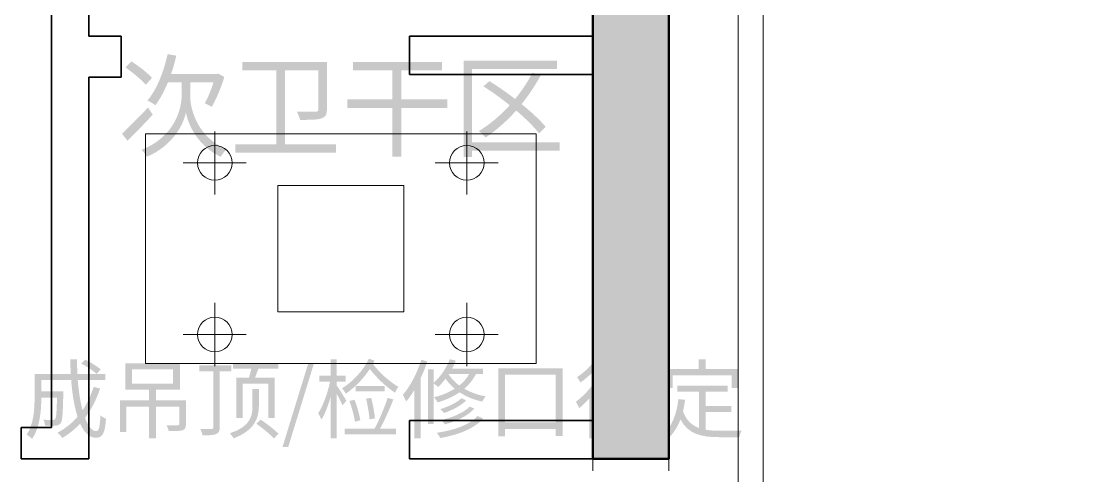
# Model space of a CAD drawing. Header units: millimetres. Extents: x -4600 to 229000, y -4300 to 19460.
# Drawn here: x 167118 to 170486, y 7776 to 9219 of the extents above; entities that cross this region are included whole.
import ezdxf

# ---------------------------------------------------------------- set-up
doc = ezdxf.new("R2010")
doc.units = ezdxf.units.MM
doc.header["$LTSCALE"] = 100
for name, color, linetype, lineweight in [('A-EX-BEAM', 8, 'Continuous', 13), ('A-EX-SERVICE', 6, 'Continuous', 13), ('A-EX-STRUCT', 7, 'Continuous', 50), ('A-EX-WALL', 7, 'Continuous', 35), ('A-TEXT', 7, 'Continuous', 18), ('R2-CEILING', 4, 'Continuous', 18), ('R2-LIGHT', 2, 'Continuous', 18)]:
    doc.layers.add(name, color=color, linetype=linetype, lineweight=lineweight)

# ---------------------------------------------------------------- blocks, each defined once
blk = doc.blocks.new('SOURCE_PROPOSED')
at = {"layer": 'A-EX-STRUCT'}
blk.add_hatch(color=256, dxfattribs=at).paths.add_polyline_path([(8931.4, 9870), (10418.5, 9870), (10418.5, 9630), (9172.2, 9630), (9172.2, 6030), (8931.4, 6030)])
at = {"layer": 'A-EX-BEAM'}
for p, q in [((8931.4, 6030), (8931.4, 5991.7)), ((9172.2, 6030), (9172.2, 5991.7))]:
    blk.add_line(p, q, dxfattribs=at)
at = {"layer": 'A-EX-SERVICE'}
for p, q in [((8931.4, 6030), (8931.4, 5991.7)), ((9172.2, 6030), (9172.2, 5991.7))]:
    blk.add_line(p, q, dxfattribs=at)
at = {"layer": 'A-EX-STRUCT'}
blk.add_lwpolyline([(8931.4, 9870), (10418.5, 9870), (10418.5, 9630), (9172.2, 9630), (9172.2, 6030), (8931.4, 6030)], close=True, dxfattribs=at)
at = {"layer": 'A-EX-WALL'}
for p, q in [((7214, 9630), (7214, 6129.4)), ((7332.2, 9630), (7332.2, 7371.4)), ((8931.4, 9630), (8931.4, 7371.4)), ((9172.2, 9630), (9172.2, 6030)), ((7435.1, 7371.4), (7332.2, 7371.4)), ((7435.1, 7241.5), (7435.1, 7371.4)), ((8350.3, 7249.1), (8350.3, 7371.4)), ((8350.3, 7371.4), (8931.4, 7371.4)), ((8931.4, 7371.4), (8931.4, 7130.6)), ((7332.2, 7241.5), (7332.2, 6030)), ((7332.2, 7241.5), (7435.1, 7241.5)), ((8350.3, 7249.1), (8931.4, 7249.1)), ((8931.4, 7130.6), (8931.4, 6152.3)), ((7118, 6030), (7118, 6129.4)), ((7118, 6129.4), (7214, 6129.4)), ((8350.3, 6030), (8350.3, 6152.3)), ((8350.3, 6152.3), (8931.4, 6152.3)), ((8931.4, 6152.3), (8931.4, 6030)), ((7332.2, 6030), (7118, 6030)), ((9172.2, 6030), (8350.3, 6030))]:
    blk.add_line(p, q, dxfattribs=at)
blk = doc.blocks.new('R2_CEILING')
at = {"layer": 'A-TEXT'}
h = blk.add_hatch(color=256, dxfattribs=at)
edge = h.paths.add_edge_path()
edge.add_spline(control_points=[(7582.3, 7314.1), (7569.9, 7257.4), (7548.3, 7201.7), (7518.1, 7166.9)], knot_values=[0, 0, 0, 0, 1, 1, 1, 1], degree=3, periodic=0)
edge.add_spline(control_points=[(7518.1, 7166.9), (7525.2, 7163.7), (7538, 7156.3), (7543.7, 7152)], knot_values=[0, 0, 0, 0, 1, 1, 1, 1], degree=3, periodic=0)
edge.add_spline(control_points=[(7543.7, 7152), (7558.6, 7171.9), (7571.7, 7196.7), (7583.4, 7224.7)], knot_values=[0, 0, 0, 0, 1, 1, 1, 1], degree=3, periodic=0)
edge.add_line((7583.4, 7224.7), (7626.7, 7224.7))
edge.add_line((7626.7, 7224.7), (7626.7, 7179.3))
edge.add_spline(control_points=[(7626.7, 7179.3), (7626.7, 7146), (7608.2, 7053.1), (7500, 7010.5)], knot_values=[0, 0, 0, 0, 1, 1, 1, 1], degree=3, periodic=0)
edge.add_spline(control_points=[(7500, 7010.5), (7505, 7005.2), (7513.2, 6994.5), (7516.4, 6988.5)], knot_values=[0, 0, 0, 0, 1, 1, 1, 1], degree=3, periodic=0)
edge.add_spline(control_points=[(7516.4, 6988.5), (7601.8, 7024.7), (7634.5, 7096), (7640.5, 7129.3)], knot_values=[0, 0, 0, 0, 1, 1, 1, 1], degree=3, periodic=0)
edge.add_spline(control_points=[(7640.5, 7129.3), (7645.8, 7096.3), (7676, 7022.6), (7750.8, 6988.5)], knot_values=[0, 0, 0, 0, 1, 1, 1, 1], degree=3, periodic=0)
edge.add_spline(control_points=[(7750.8, 6988.5), (7754.7, 6994.9), (7762.9, 7005.9), (7768.2, 7012.3)], knot_values=[0, 0, 0, 0, 1, 1, 1, 1], degree=3, periodic=0)
edge.add_spline(control_points=[(7768.2, 7012.3), (7671.4, 7054.1), (7654, 7148.1), (7654.3, 7179.3)], knot_values=[0, 0, 0, 0, 1, 1, 1, 1], degree=3, periodic=0)
edge.add_line((7654.3, 7179.3), (7654.3, 7224.7))
edge.add_line((7654.3, 7224.7), (7728.1, 7224.7))
edge.add_spline(control_points=[(7728.1, 7224.7), (7720.7, 7201), (7709.7, 7174.7), (7700.5, 7158.1)], knot_values=[0, 0, 0, 0, 1, 1, 1, 1], degree=3, periodic=0)
edge.add_spline(control_points=[(7700.5, 7158.1), (7706.8, 7155.6), (7717.1, 7149.9), (7722.8, 7147.1)], knot_values=[0, 0, 0, 0, 1, 1, 1, 1], degree=3, periodic=0)
edge.add_spline(control_points=[(7722.8, 7147.1), (7735.9, 7170.8), (7752.6, 7207.7), (7762.2, 7241.8)], knot_values=[0, 0, 0, 0, 1, 1, 1, 1], degree=3, periodic=0)
edge.add_line((7762.2, 7241.8), (7742.7, 7252.4))
edge.add_line((7742.7, 7252.4), (7737.3, 7251))
edge.add_line((7737.3, 7251), (7593.3, 7251))
edge.add_spline(control_points=[(7593.3, 7251), (7599.7, 7269.4), (7605.4, 7289.3), (7610, 7309.2)], knot_values=[0, 0, 0, 0, 1, 1, 1, 1], degree=3, periodic=0)
edge.add_line((7610, 7309.2), (7582.3, 7314.1))
h = blk.add_hatch(color=256, dxfattribs=at)
edge = h.paths.add_edge_path()
edge.add_spline(control_points=[(7449, 7271.9), (7471.7, 7256), (7499.7, 7232.5), (7513.2, 7216.9)], knot_values=[0, 0, 0, 0, 1, 1, 1, 1], degree=3, periodic=0)
edge.add_line((7513.2, 7216.9), (7533, 7238.9))
edge.add_spline(control_points=[(7533, 7238.9), (7519.2, 7254.2), (7490.5, 7276.5), (7467.8, 7291.1)], knot_values=[0, 0, 0, 0, 1, 1, 1, 1], degree=3, periodic=0)
edge.add_line((7467.8, 7291.1), (7449, 7271.9))
h = blk.add_hatch(color=256, dxfattribs=at)
edge = h.paths.add_edge_path()
edge.add_line((7819.6, 7289.3), (7819.6, 7262.3))
edge.add_line((7819.6, 7262.3), (7926.8, 7262.3))
edge.add_line((7926.8, 7262.3), (7926.8, 7028.2))
edge.add_line((7926.8, 7028.2), (7797.3, 7028.2))
edge.add_line((7797.3, 7028.2), (7797.3, 7001.6))
edge.add_line((7797.3, 7001.6), (8116.2, 7001.6))
edge.add_line((8116.2, 7001.6), (8116.2, 7028.2))
edge.add_line((8116.2, 7028.2), (7955.1, 7028.2))
edge.add_line((7955.1, 7028.2), (7955.1, 7262.3))
edge.add_line((7955.1, 7262.3), (8060.5, 7262.3))
edge.add_line((8060.5, 7262.3), (8060.5, 7139.3))
edge.add_spline(control_points=[(8060.5, 7139.3), (8060.5, 7133.6), (8058.7, 7131.8), (8051.6, 7131.4), (8044.2, 7131.1), (8019.3, 7131.1), (7992, 7131.8)], knot_values=[0, 0, 0, 0, 1, 1, 1, 2, 2, 2, 2], degree=3, periodic=0)
edge.add_spline(control_points=[(7992, 7131.8), (7996.3, 7124.7), (8001.2, 7113), (8002.7, 7105.6)], knot_values=[0, 0, 0, 0, 1, 1, 1, 1], degree=3, periodic=0)
edge.add_spline(control_points=[(8002.7, 7105.6), (8035.3, 7105.6), (8057.6, 7105.9), (8070.8, 7110.2)], knot_values=[0, 0, 0, 0, 1, 1, 1, 1], degree=3, periodic=0)
edge.add_spline(control_points=[(8070.8, 7110.2), (8083.9, 7114.8), (8087.8, 7122.9), (8087.8, 7138.5)], knot_values=[0, 0, 0, 0, 1, 1, 1, 1], degree=3, periodic=0)
edge.add_line((8087.8, 7138.5), (8087.8, 7289.3))
edge.add_line((8087.8, 7289.3), (7819.6, 7289.3))
for points in [[(8152.7, 7170.8), (8152.7, 7143.2), (8294.9, 7143.2), (8294.9, 6988.9), (8324.4, 6988.9), (8324.4, 7143.2), (8469.5, 7143.2), (8469.5, 7170.8), (8324.4, 7170.8), (8324.4, 7262.3), (8453.1, 7262.3), (8453.1, 7289.6), (8170.8, 7289.6), (8170.8, 7262.3), (8294.9, 7262.3), (8294.9, 7170.8), (8152.7, 7170.8)], [(7946.9, 6068), (7965.2, 6068), (8046.8, 6333.5), (8028.8, 6333.5), (7946.9, 6068)], [(9164.7, 6314.7), (9164.7, 6255.2), (9184.9, 6255.2), (9184.9, 6295.3), (9371.8, 6295.3), (9371.8, 6255.2), (9392.8, 6255.2), (9392.8, 6314.7), (9289.1, 6314.7), (9289.1, 6346.1), (9267.5, 6346.1), (9267.5, 6314.7), (9164.7, 6314.7)]]:
    blk.add_hatch(color=256, dxfattribs=at).paths.add_polyline_path(points)
h = blk.add_hatch(color=256, dxfattribs=at)
h.paths.add_polyline_path([(8521.6, 7293.2), (8521.6, 6987.8), (8548.2, 6987.8), (8548.2, 7008.4), (8825.9, 7008.4), (8825.9, 7033.9), (8548.2, 7033.9), (8548.2, 7267.3), (8817.8, 7267.3), (8817.8, 7293.2), (8521.6, 7293.2)])
edge = h.paths.add_edge_path(flags=0)
edge.add_spline(control_points=[(8584.4, 7212), (8611.7, 7194.6), (8640.8, 7173.7), (8667.7, 7152)], knot_values=[0, 0, 0, 0, 1, 1, 1, 1], degree=3, periodic=0)
edge.add_spline(control_points=[(8667.7, 7152), (8638.3, 7119.4), (8605, 7091.4), (8569.8, 7070.1)], knot_values=[0, 0, 0, 0, 1, 1, 1, 1], degree=3, periodic=0)
edge.add_spline(control_points=[(8569.8, 7070.1), (8575.9, 7065.5), (8586.5, 7055.2), (8591.1, 7049.5)], knot_values=[0, 0, 0, 0, 1, 1, 1, 1], degree=3, periodic=0)
edge.add_spline(control_points=[(8591.1, 7049.5), (8625.2, 7072.6), (8658.5, 7101.7), (8688.3, 7135.4)], knot_values=[0, 0, 0, 0, 1, 1, 1, 1], degree=3, periodic=0)
edge.add_spline(control_points=[(8688.3, 7135.4), (8718.1, 7109.8), (8744, 7084.3), (8760.7, 7063)], knot_values=[0, 0, 0, 0, 1, 1, 1, 1], degree=3, periodic=0)
edge.add_line((8760.7, 7063), (8782, 7083.2))
edge.add_spline(control_points=[(8782, 7083.2), (8764.2, 7104.8), (8736.6, 7130.4), (8705.3, 7155.6)], knot_values=[0, 0, 0, 0, 1, 1, 1, 1], degree=3, periodic=0)
edge.add_spline(control_points=[(8705.3, 7155.6), (8728, 7183.6), (8748.6, 7214.1), (8765.6, 7246.4)], knot_values=[0, 0, 0, 0, 1, 1, 1, 1], degree=3, periodic=0)
edge.add_line((8765.6, 7246.4), (8739.7, 7255.2))
edge.add_spline(control_points=[(8739.7, 7255.2), (8724.9, 7225.8), (8706.1, 7197.8), (8684.8, 7171.9)], knot_values=[0, 0, 0, 0, 1, 1, 1, 1], degree=3, periodic=0)
edge.add_spline(control_points=[(8684.8, 7171.9), (8658.2, 7192.5), (8629.4, 7212.3), (8603.2, 7228.6)], knot_values=[0, 0, 0, 0, 1, 1, 1, 1], degree=3, periodic=0)
edge.add_line((8603.2, 7228.6), (8584.4, 7212))
h = blk.add_hatch(color=256, dxfattribs=at)
edge = h.paths.add_edge_path()
edge.add_line((7437.6, 7061.6), (7455, 7039.6))
edge.add_spline(control_points=[(7455, 7039.6), (7478.8, 7062.6), (7508.9, 7093.5), (7535.2, 7122.2)], knot_values=[0, 0, 0, 0, 1, 1, 1, 1], degree=3, periodic=0)
edge.add_line((7535.2, 7122.2), (7520.3, 7144.9))
edge.add_spline(control_points=[(7520.3, 7144.9), (7490.5, 7113.4), (7458.2, 7081.1), (7437.6, 7061.6)], knot_values=[0, 0, 0, 0, 1, 1, 1, 1], degree=3, periodic=0)
h = blk.add_hatch(color=256, dxfattribs=at)
edge = h.paths.add_edge_path()
edge.add_spline(control_points=[(7273.8, 6345.8), (7273.8, 6330.2), (7274.3, 6314.7), (7275.2, 6299.7)], knot_values=[0, 0, 0, 0, 1, 1, 1, 1], degree=3, periodic=0)
edge.add_line((7275.2, 6299.7), (7160.3, 6299.7))
edge.add_line((7160.3, 6299.7), (7160.3, 6223))
edge.add_spline(control_points=[(7160.3, 6223), (7160.3, 6187.5), (7157.8, 6140.3), (7135.2, 6106.8)], knot_values=[0, 0, 0, 0, 1, 1, 1, 1], degree=3, periodic=0)
edge.add_spline(control_points=[(7135.2, 6106.8), (7140.1, 6104.3), (7148.8, 6097.2), (7152.4, 6093.1)], knot_values=[0, 0, 0, 0, 1, 1, 1, 1], degree=3, periodic=0)
edge.add_spline(control_points=[(7152.4, 6093.1), (7177.5, 6129.2), (7181.6, 6184.3), (7181.6, 6222.7)], knot_values=[0, 0, 0, 0, 1, 1, 1, 1], degree=3, periodic=0)
edge.add_line((7181.6, 6222.7), (7181.6, 6224.7))
edge.add_line((7181.6, 6224.7), (7231.5, 6224.7))
edge.add_spline(control_points=[(7231.5, 6224.7), (7230.4, 6177.7), (7229.1, 6160.3), (7225.5, 6156.2), (7223.3, 6153.7), (7220.9, 6153.2), (7216.8, 6153.2), (7212.1, 6153.2), (7200.4, 6153.2), (7187.9, 6154.5)], knot_values=[0, 0, 0, 0, 1, 1, 1, 2, 2, 2, 3, 3, 3, 3], degree=3, periodic=0)
edge.add_spline(control_points=[(7187.9, 6154.5), (7191.1, 6149.3), (7193.3, 6141.2), (7193.6, 6135.4)], knot_values=[0, 0, 0, 0, 1, 1, 1, 1], degree=3, periodic=0)
edge.add_spline(control_points=[(7193.6, 6135.4), (7207, 6134.6), (7219.5, 6134.6), (7226.6, 6135.2)], knot_values=[0, 0, 0, 0, 1, 1, 1, 1], degree=3, periodic=0)
edge.add_spline(control_points=[(7226.6, 6135.2), (7234, 6136), (7238.6, 6137.9), (7243, 6143.1)], knot_values=[0, 0, 0, 0, 1, 1, 1, 1], degree=3, periodic=0)
edge.add_spline(control_points=[(7243, 6143.1), (7248.7, 6150.4), (7250.1, 6173.6), (7251.4, 6235)], knot_values=[0, 0, 0, 0, 1, 1, 1, 1], degree=3, periodic=0)
edge.add_spline(control_points=[(7251.4, 6235), (7251.4, 6237.8), (7251.7, 6243.8), (7251.7, 6243.8)], knot_values=[0, 0, 0, 0, 1, 1, 1, 1], degree=3, periodic=0)
edge.add_line((7251.7, 6243.8), (7181.6, 6243.8))
edge.add_line((7181.6, 6243.8), (7181.6, 6279.8))
edge.add_line((7181.6, 6279.8), (7276.5, 6279.8))
edge.add_spline(control_points=[(7276.5, 6279.8), (7279.8, 6235.6), (7286.4, 6195.2), (7296.7, 6163.8)], knot_values=[0, 0, 0, 0, 1, 1, 1, 1], degree=3, periodic=0)
edge.add_spline(control_points=[(7296.7, 6163.8), (7278.7, 6143.1), (7257.7, 6126.2), (7233.4, 6113.3)], knot_values=[0, 0, 0, 0, 1, 1, 1, 1], degree=3, periodic=0)
edge.add_spline(control_points=[(7233.4, 6113.3), (7237.8, 6109.2), (7245.2, 6100.8), (7248.4, 6096.4)], knot_values=[0, 0, 0, 0, 1, 1, 1, 1], degree=3, periodic=0)
edge.add_spline(control_points=[(7248.4, 6096.4), (7269.4, 6109), (7288.3, 6124), (7304.9, 6142)], knot_values=[0, 0, 0, 0, 1, 1, 1, 1], degree=3, periodic=0)
edge.add_spline(control_points=[(7304.9, 6142), (7317.5, 6113.9), (7333.8, 6097), (7354.8, 6097), (7375.8, 6097), (7383.5, 6110.6), (7387, 6157.3)], knot_values=[0, 0, 0, 0, 1, 1, 1, 2, 2, 2, 2], degree=3, periodic=0)
edge.add_spline(control_points=[(7387, 6157.3), (7381.6, 6159.2), (7373.9, 6163.8), (7369.3, 6168.4)], knot_values=[0, 0, 0, 0, 1, 1, 1, 1], degree=3, periodic=0)
edge.add_spline(control_points=[(7369.3, 6168.4), (7367.7, 6132.2), (7364.4, 6118), (7356.5, 6118), (7342.6, 6118), (7330.3, 6133.5), (7320.2, 6160.3)], knot_values=[0, 0, 0, 0, 1, 1, 1, 2, 2, 2, 2], degree=3, periodic=0)
edge.add_spline(control_points=[(7320.2, 6160.3), (7340.4, 6186.5), (7356.5, 6217.6), (7368.2, 6253.3)], knot_values=[0, 0, 0, 0, 1, 1, 1, 1], degree=3, periodic=0)
edge.add_line((7368.2, 6253.3), (7347.7, 6258.5))
edge.add_spline(control_points=[(7347.7, 6258.5), (7339, 6230.9), (7327.3, 6206.1), (7312.5, 6184.3)], knot_values=[0, 0, 0, 0, 1, 1, 1, 1], degree=3, periodic=0)
edge.add_spline(control_points=[(7312.5, 6184.3), (7305.5, 6210.7), (7300.3, 6243.2), (7297.3, 6279.8)], knot_values=[0, 0, 0, 0, 1, 1, 1, 1], degree=3, periodic=0)
edge.add_line((7297.3, 6279.8), (7384.9, 6279.8))
edge.add_line((7384.9, 6279.8), (7384.9, 6299.7))
edge.add_line((7384.9, 6299.7), (7296.2, 6299.7))
edge.add_spline(control_points=[(7296.2, 6299.7), (7295.4, 6314.7), (7295.1, 6330), (7295.1, 6345.8)], knot_values=[0, 0, 0, 0, 1, 1, 1, 1], degree=3, periodic=0)
edge.add_line((7295.1, 6345.8), (7273.8, 6345.8))
edge = h.paths.add_edge_path(flags=0)
edge.add_spline(control_points=[(7308.5, 6332.4), (7325.9, 6323.4), (7346.9, 6309.5), (7357.3, 6299.7)], knot_values=[0, 0, 0, 0, 1, 1, 1, 1], degree=3, periodic=0)
edge.add_line((7357.3, 6299.7), (7370.1, 6313.9))
edge.add_spline(control_points=[(7370.1, 6313.9), (7359.5, 6323.2), (7337.9, 6336.5), (7320.7, 6345)], knot_values=[0, 0, 0, 0, 1, 1, 1, 1], degree=3, periodic=0)
edge.add_line((7320.7, 6345), (7308.5, 6332.4))
h = blk.add_hatch(color=256, dxfattribs=at)
edge = h.paths.add_edge_path()
edge.add_line((7431.2, 6215.4), (7431.2, 6115))
edge.add_line((7431.2, 6115), (7451.7, 6115))
edge.add_line((7451.7, 6115), (7451.7, 6196))
edge.add_line((7451.7, 6196), (7523.7, 6196))
edge.add_line((7523.7, 6196), (7523.7, 6095.1))
edge.add_line((7523.7, 6095.1), (7545.3, 6095.1))
edge.add_line((7545.3, 6095.1), (7545.3, 6196))
edge.add_line((7545.3, 6196), (7620, 6196))
edge.add_line((7620, 6196), (7620, 6140.9))
edge.add_spline(control_points=[(7620, 6140.9), (7620, 6137.6), (7618.7, 6136.5), (7614.3, 6136.5)], knot_values=[0, 0, 0, 0, 1, 1, 1, 1], degree=3, periodic=0)
edge.add_spline(control_points=[(7614.3, 6136.5), (7610.2, 6136.3), (7595.2, 6136), (7579.1, 6136.5)], knot_values=[0, 0, 0, 0, 1, 1, 1, 1], degree=3, periodic=0)
edge.add_spline(control_points=[(7579.1, 6136.5), (7581.8, 6131.1), (7584.9, 6123.7), (7585.9, 6118)], knot_values=[0, 0, 0, 0, 1, 1, 1, 1], degree=3, periodic=0)
edge.add_spline(control_points=[(7585.9, 6118), (7607.5, 6118), (7621.1, 6118), (7629.9, 6121)], knot_values=[0, 0, 0, 0, 1, 1, 1, 1], degree=3, periodic=0)
edge.add_spline(control_points=[(7629.9, 6121), (7638.3, 6124.2), (7640.5, 6130), (7640.5, 6140.6)], knot_values=[0, 0, 0, 0, 1, 1, 1, 1], degree=3, periodic=0)
edge.add_line((7640.5, 6140.6), (7640.5, 6215.4))
edge.add_line((7640.5, 6215.4), (7545.3, 6215.4))
edge.add_line((7545.3, 6215.4), (7545.3, 6249.8))
edge.add_line((7545.3, 6249.8), (7622, 6249.8))
edge.add_line((7622, 6249.8), (7622, 6333))
edge.add_line((7622, 6333), (7448.2, 6333))
edge.add_line((7448.2, 6333), (7448.2, 6249.8))
edge.add_line((7448.2, 6249.8), (7523.7, 6249.8))
edge.add_line((7523.7, 6249.8), (7523.7, 6215.4))
edge.add_line((7523.7, 6215.4), (7431.2, 6215.4))
h.paths.add_polyline_path([(7469.4, 6313.9), (7599.6, 6313.9), (7599.6, 6268.9), (7469.4, 6268.9), (7469.4, 6313.9)], flags=0)
h = blk.add_hatch(color=256, dxfattribs=at)
edge = h.paths.add_edge_path()
edge.add_line((7800.9, 6288.2), (7800.9, 6159.2))
edge.add_line((7800.9, 6159.2), (7820.3, 6159.2))
edge.add_line((7820.3, 6159.2), (7820.3, 6268.9))
edge.add_line((7820.3, 6268.9), (7902.4, 6268.9))
edge.add_line((7902.4, 6268.9), (7902.4, 6159.7))
edge.add_line((7902.4, 6159.7), (7922.4, 6159.7))
edge.add_line((7922.4, 6159.7), (7922.4, 6288.2))
edge.add_line((7922.4, 6288.2), (7859.9, 6288.2))
edge.add_line((7859.9, 6288.2), (7870.3, 6315.8))
edge.add_line((7870.3, 6315.8), (7933.3, 6315.8))
edge.add_line((7933.3, 6315.8), (7933.3, 6334.1))
edge.add_line((7933.3, 6334.1), (7789.8, 6334.1))
edge.add_line((7789.8, 6334.1), (7789.8, 6315.8))
edge.add_line((7789.8, 6315.8), (7847.9, 6315.8))
edge.add_spline(control_points=[(7847.9, 6315.8), (7846, 6306.8), (7843.2, 6296.7), (7840.5, 6288.2)], knot_values=[0, 0, 0, 0, 1, 1, 1, 1], degree=3, periodic=0)
edge.add_line((7840.5, 6288.2), (7800.9, 6288.2))
edge = h.paths.add_edge_path(flags=0)
edge.add_line((7851.7, 6252.2), (7851.7, 6197.4))
edge.add_spline(control_points=[(7851.7, 6197.4), (7851.7, 6169), (7847.1, 6132.7), (7779.7, 6111.1)], knot_values=[0, 0, 0, 0, 1, 1, 1, 1], degree=3, periodic=0)
edge.add_spline(control_points=[(7779.7, 6111.1), (7783.8, 6106.8), (7789.8, 6099.7), (7792.2, 6095.1)], knot_values=[0, 0, 0, 0, 1, 1, 1, 1], degree=3, periodic=0)
edge.add_spline(control_points=[(7792.2, 6095.1), (7860.7, 6121), (7871.9, 6162.7), (7871.9, 6197.1)], knot_values=[0, 0, 0, 0, 1, 1, 1, 1], degree=3, periodic=0)
edge.add_line((7871.9, 6197.1), (7871.9, 6252.2))
edge.add_line((7871.9, 6252.2), (7851.7, 6252.2))
h = blk.add_hatch(color=256, dxfattribs=at)
edge = h.paths.add_edge_path()
edge.add_line((8099.7, 6346.1), (8099.7, 6294.2))
edge.add_line((8099.7, 6294.2), (8064.2, 6294.2))
edge.add_line((8064.2, 6294.2), (8064.2, 6275.1))
edge.add_line((8064.2, 6275.1), (8097.8, 6275.1))
edge.add_spline(control_points=[(8097.8, 6275.1), (8090.4, 6239.1), (8075.2, 6196.8), (8059.9, 6174.5)], knot_values=[0, 0, 0, 0, 1, 1, 1, 1], degree=3, periodic=0)
edge.add_spline(control_points=[(8059.9, 6174.5), (8063.2, 6169.5), (8068.1, 6160.5), (8070.3, 6154.5)], knot_values=[0, 0, 0, 0, 1, 1, 1, 1], degree=3, periodic=0)
edge.add_spline(control_points=[(8070.3, 6154.5), (8081.2, 6171.4), (8091.5, 6198.7), (8099.7, 6227.1)], knot_values=[0, 0, 0, 0, 1, 1, 1, 1], degree=3, periodic=0)
edge.add_line((8099.7, 6227.1), (8099.7, 6095.3))
edge.add_line((8099.7, 6095.3), (8118.5, 6095.3))
edge.add_line((8118.5, 6095.3), (8118.5, 6237.5))
edge.add_spline(control_points=[(8118.5, 6237.5), (8125.6, 6224.1), (8133.6, 6208.3), (8137.1, 6199.8)], knot_values=[0, 0, 0, 0, 1, 1, 1, 1], degree=3, periodic=0)
edge.add_line((8137.1, 6199.8), (8149.4, 6214.3))
edge.add_spline(control_points=[(8149.4, 6214.3), (8145.3, 6222.5), (8124.8, 6254.7), (8118.5, 6263.9)], knot_values=[0, 0, 0, 0, 1, 1, 1, 1], degree=3, periodic=0)
edge.add_line((8118.5, 6263.9), (8118.5, 6275.1))
edge.add_line((8118.5, 6275.1), (8146.9, 6275.1))
edge.add_line((8146.9, 6275.1), (8146.9, 6294.2))
edge.add_line((8146.9, 6294.2), (8118.5, 6294.2))
edge.add_line((8118.5, 6294.2), (8118.5, 6346.1))
edge.add_line((8118.5, 6346.1), (8099.7, 6346.1))
h = blk.add_hatch(color=256, dxfattribs=at)
edge = h.paths.add_edge_path()
edge.add_spline(control_points=[(8221.1, 6348), (8202.6, 6309.5), (8170.1, 6274.9), (8135.7, 6253.9)], knot_values=[0, 0, 0, 0, 1, 1, 1, 1], degree=3, periodic=0)
edge.add_spline(control_points=[(8135.7, 6253.9), (8139.6, 6249.8), (8145.6, 6241), (8148, 6236.9)], knot_values=[0, 0, 0, 0, 1, 1, 1, 1], degree=3, periodic=0)
edge.add_spline(control_points=[(8148, 6236.9), (8175.8, 6256.3), (8203.1, 6283.6), (8223.9, 6315)], knot_values=[0, 0, 0, 0, 1, 1, 1, 1], degree=3, periodic=0)
edge.add_spline(control_points=[(8223.9, 6315), (8244.9, 6287.7), (8276.3, 6258.2), (8303.8, 6239.9)], knot_values=[0, 0, 0, 0, 1, 1, 1, 1], degree=3, periodic=0)
edge.add_spline(control_points=[(8303.8, 6239.9), (8306, 6245.4), (8310.6, 6253.6), (8314.5, 6258.5)], knot_values=[0, 0, 0, 0, 1, 1, 1, 1], degree=3, periodic=0)
edge.add_spline(control_points=[(8314.5, 6258.5), (8286.6, 6274.9), (8252.5, 6304.9), (8233.7, 6331.3)], knot_values=[0, 0, 0, 0, 1, 1, 1, 1], degree=3, periodic=0)
edge.add_line((8233.7, 6331.3), (8239.1, 6341.4))
edge.add_line((8239.1, 6341.4), (8221.1, 6348))
h.paths.add_polyline_path([(8178.6, 6261.5), (8178.6, 6243.8), (8271.1, 6243.8), (8271.1, 6261.5), (8178.6, 6261.5)], flags=0)
h = blk.add_hatch(color=256, dxfattribs=at)
edge = h.paths.add_edge_path()
edge.add_spline(control_points=[(8387.3, 6344.4), (8373.9, 6302.1), (8352.4, 6260.4), (8328.6, 6233.1)], knot_values=[0, 0, 0, 0, 1, 1, 1, 1], degree=3, periodic=0)
edge.add_spline(control_points=[(8328.6, 6233.1), (8331.9, 6227.9), (8337.4, 6217), (8339.3, 6212.1)], knot_values=[0, 0, 0, 0, 1, 1, 1, 1], degree=3, periodic=0)
edge.add_spline(control_points=[(8339.3, 6212.1), (8348.3, 6222.7), (8357.3, 6235.3), (8365.5, 6249.2)], knot_values=[0, 0, 0, 0, 1, 1, 1, 1], degree=3, periodic=0)
edge.add_line((8365.5, 6249.2), (8365.5, 6095.1))
edge.add_line((8365.5, 6095.1), (8384.9, 6095.1))
edge.add_line((8384.9, 6095.1), (8384.9, 6285.5))
edge.add_spline(control_points=[(8384.9, 6285.5), (8393, 6302.7), (8400.4, 6321), (8406.1, 6339.3)], knot_values=[0, 0, 0, 0, 1, 1, 1, 1], degree=3, periodic=0)
edge.add_line((8406.1, 6339.3), (8387.3, 6344.4))
h = blk.add_hatch(color=256, dxfattribs=at)
edge = h.paths.add_edge_path()
edge.add_line((8408.3, 6313.6), (8408.3, 6140.3))
edge.add_line((8408.3, 6140.3), (8426.6, 6140.3))
edge.add_line((8426.6, 6140.3), (8426.6, 6268.9))
edge.add_spline(control_points=[(8426.6, 6268.9), (8431.2, 6266.1), (8437.5, 6261.2), (8440.5, 6258.2)], knot_values=[0, 0, 0, 0, 1, 1, 1, 1], degree=3, periodic=0)
edge.add_spline(control_points=[(8440.5, 6258.2), (8448.7, 6265.6), (8456.6, 6274.3), (8464, 6284.4)], knot_values=[0, 0, 0, 0, 1, 1, 1, 1], degree=3, periodic=0)
edge.add_spline(control_points=[(8464, 6284.4), (8471.6, 6273.5), (8481.4, 6262.6), (8493.4, 6252.8)], knot_values=[0, 0, 0, 0, 1, 1, 1, 1], degree=3, periodic=0)
edge.add_spline(control_points=[(8493.4, 6252.8), (8474.3, 6240.5), (8452, 6231.7), (8427.1, 6225.5)], knot_values=[0, 0, 0, 0, 1, 1, 1, 1], degree=3, periodic=0)
edge.add_spline(control_points=[(8427.1, 6225.5), (8430.7, 6221.7), (8437, 6213.5), (8439.1, 6209.1)], knot_values=[0, 0, 0, 0, 1, 1, 1, 1], degree=3, periodic=0)
edge.add_spline(control_points=[(8439.1, 6209.1), (8464.8, 6217), (8488.5, 6227.4), (8508.7, 6241.3)], knot_values=[0, 0, 0, 0, 1, 1, 1, 1], degree=3, periodic=0)
edge.add_spline(control_points=[(8508.7, 6241.3), (8528.1, 6228.5), (8551.8, 6218.1), (8580.2, 6211.6)], knot_values=[0, 0, 0, 0, 1, 1, 1, 1], degree=3, periodic=0)
edge.add_spline(control_points=[(8580.2, 6211.6), (8582.7, 6216.7), (8587.9, 6224.1), (8591.7, 6228.2)], knot_values=[0, 0, 0, 0, 1, 1, 1, 1], degree=3, periodic=0)
edge.add_spline(control_points=[(8591.7, 6228.2), (8564.9, 6233.1), (8542, 6241.8), (8523.5, 6252.5)], knot_values=[0, 0, 0, 0, 1, 1, 1, 1], degree=3, periodic=0)
edge.add_spline(control_points=[(8523.5, 6252.5), (8538.7, 6265.6), (8551.3, 6280.9), (8560.6, 6299.1)], knot_values=[0, 0, 0, 0, 1, 1, 1, 1], degree=3, periodic=0)
edge.add_line((8560.6, 6299.1), (8582.9, 6299.1))
edge.add_line((8582.9, 6299.1), (8582.9, 6316.3))
edge.add_line((8582.9, 6316.3), (8484.7, 6316.3))
edge.add_spline(control_points=[(8484.7, 6316.3), (8489.4, 6324.5), (8493.2, 6333), (8496.7, 6341.4)], knot_values=[0, 0, 0, 0, 1, 1, 1, 1], degree=3, periodic=0)
edge.add_line((8496.7, 6341.4), (8477.9, 6346.3))
edge.add_spline(control_points=[(8477.9, 6346.3), (8466.7, 6317.7), (8447.9, 6290.1), (8426.6, 6271.9)], knot_values=[0, 0, 0, 0, 1, 1, 1, 1], degree=3, periodic=0)
edge.add_line((8426.6, 6271.9), (8426.6, 6313.6))
edge.add_line((8426.6, 6313.6), (8408.3, 6313.6))
edge = h.paths.add_edge_path(flags=0)
edge.add_spline(control_points=[(8540.4, 6195.7), (8521.8, 6176.4), (8485.8, 6161.1), (8451.2, 6153.2)], knot_values=[0, 0, 0, 0, 1, 1, 1, 1], degree=3, periodic=0)
edge.add_spline(control_points=[(8451.2, 6153.2), (8455.2, 6149.3), (8459.3, 6143.6), (8461.8, 6139.5)], knot_values=[0, 0, 0, 0, 1, 1, 1, 1], degree=3, periodic=0)
edge.add_spline(control_points=[(8461.8, 6139.5), (8498.6, 6149.3), (8534.9, 6166.5), (8555.7, 6189.5)], knot_values=[0, 0, 0, 0, 1, 1, 1, 1], degree=3, periodic=0)
edge.add_line((8555.7, 6189.5), (8540.4, 6195.7))
edge = h.paths.add_edge_path(flags=0)
edge.add_spline(control_points=[(8514.2, 6222.2), (8499.4, 6208), (8471.9, 6195.2), (8447.6, 6187.8)], knot_values=[0, 0, 0, 0, 1, 1, 1, 1], degree=3, periodic=0)
edge.add_spline(control_points=[(8447.6, 6187.8), (8451.4, 6184.5), (8456.3, 6179.6), (8459.1, 6175.5)], knot_values=[0, 0, 0, 0, 1, 1, 1, 1], degree=3, periodic=0)
edge.add_spline(control_points=[(8459.1, 6175.5), (8485, 6184.3), (8513.1, 6198.5), (8529.7, 6215.7)], knot_values=[0, 0, 0, 0, 1, 1, 1, 1], degree=3, periodic=0)
edge.add_line((8529.7, 6215.7), (8514.2, 6222.2))
edge = h.paths.add_edge_path(flags=0)
edge.add_line((8474.6, 6299.1), (8539, 6299.1))
edge.add_spline(control_points=[(8539, 6299.1), (8531.1, 6285), (8520.5, 6272.9), (8507.6, 6262.9)], knot_values=[0, 0, 0, 0, 1, 1, 1, 1], degree=3, periodic=0)
edge.add_spline(control_points=[(8507.6, 6262.9), (8492.9, 6273.8), (8481.7, 6286), (8474.1, 6298.3)], knot_values=[0, 0, 0, 0, 1, 1, 1, 1], degree=3, periodic=0)
edge.add_line((8474.1, 6298.3), (8474.6, 6299.1))
h = blk.add_hatch(color=256, dxfattribs=at)
edge = h.paths.add_edge_path()
edge.add_spline(control_points=[(8939, 6345.5), (8927.3, 6326.2), (8902.7, 6303.2), (8881.4, 6289.3)], knot_values=[0, 0, 0, 0, 1, 1, 1, 1], degree=3, periodic=0)
edge.add_spline(control_points=[(8881.4, 6289.3), (8884.4, 6285.2), (8889.9, 6277), (8892.1, 6272.4)], knot_values=[0, 0, 0, 0, 1, 1, 1, 1], degree=3, periodic=0)
edge.add_spline(control_points=[(8892.1, 6272.4), (8916.1, 6288.8), (8942.3, 6314.2), (8958.1, 6337.9)], knot_values=[0, 0, 0, 0, 1, 1, 1, 1], degree=3, periodic=0)
edge.add_line((8958.1, 6337.9), (8939, 6345.5))
h = blk.add_hatch(color=256, dxfattribs=at)
edge = h.paths.add_edge_path()
edge.add_line((9034.8, 6344.7), (9034.8, 6310.6))
edge.add_line((9034.8, 6310.6), (8974.8, 6310.6))
edge.add_line((8974.8, 6310.6), (8974.8, 6292))
edge.add_line((8974.8, 6292), (9034.8, 6292))
edge.add_line((9034.8, 6292), (9034.8, 6257.4))
edge.add_line((9034.8, 6257.4), (8958.7, 6257.4))
edge.add_line((8958.7, 6257.4), (8958.7, 6238.6))
edge.add_line((8958.7, 6238.6), (9073.3, 6238.6))
edge.add_line((9073.3, 6238.6), (9073.3, 6208))
edge.add_line((9073.3, 6208), (8961.9, 6208))
edge.add_line((8961.9, 6208), (8961.9, 6189.2))
edge.add_line((8961.9, 6189.2), (9073.3, 6189.2))
edge.add_line((9073.3, 6189.2), (9073.3, 6119.9))
edge.add_spline(control_points=[(9073.3, 6119.9), (9073.3, 6116.3), (9071.9, 6115), (9067.5, 6115)], knot_values=[0, 0, 0, 0, 1, 1, 1, 1], degree=3, periodic=0)
edge.add_spline(control_points=[(9067.5, 6115), (9063.2, 6114.7), (9047.9, 6114.4), (9031.5, 6115.2)], knot_values=[0, 0, 0, 0, 1, 1, 1, 1], degree=3, periodic=0)
edge.add_spline(control_points=[(9031.5, 6115.2), (9034.2, 6109.5), (9037.5, 6101.1), (9038.3, 6095.6)], knot_values=[0, 0, 0, 0, 1, 1, 1, 1], degree=3, periodic=0)
edge.add_spline(control_points=[(9038.3, 6095.6), (9059.6, 6095.6), (9073.5, 6095.6), (9082.3, 6098.9), (9090.7, 6102.1), (9093.4, 6107.9), (9093.4, 6119.9)], knot_values=[0, 0, 0, 0, 1, 1, 1, 2, 2, 2, 2], degree=3, periodic=0)
edge.add_line((9093.4, 6119.9), (9093.4, 6189.2))
edge.add_line((9093.4, 6189.2), (9130, 6189.2))
edge.add_line((9130, 6189.2), (9130, 6208))
edge.add_line((9130, 6208), (9093.4, 6208))
edge.add_line((9093.4, 6208), (9093.4, 6238.6))
edge.add_line((9093.4, 6238.6), (9131.9, 6238.6))
edge.add_line((9131.9, 6238.6), (9131.9, 6257.4))
edge.add_line((9131.9, 6257.4), (9055.2, 6257.4))
edge.add_line((9055.2, 6257.4), (9055.2, 6292))
edge.add_line((9055.2, 6292), (9117.7, 6292))
edge.add_line((9117.7, 6292), (9117.7, 6310.6))
edge.add_line((9117.7, 6310.6), (9055.2, 6310.6))
edge.add_line((9055.2, 6310.6), (9055.2, 6344.7))
edge.add_line((9055.2, 6344.7), (9034.8, 6344.7))
edge = h.paths.add_edge_path(flags=0)
edge.add_spline(control_points=[(8982.7, 6172.5), (8995.5, 6157.8), (9009.4, 6137.3), (9015.1, 6124)], knot_values=[0, 0, 0, 0, 1, 1, 1, 1], degree=3, periodic=0)
edge.add_line((9015.1, 6124), (9032.6, 6134.3))
edge.add_spline(control_points=[(9032.6, 6134.3), (9026.6, 6147.4), (9012.1, 6167.1), (8999.6, 6181.3)], knot_values=[0, 0, 0, 0, 1, 1, 1, 1], degree=3, periodic=0)
edge.add_line((8999.6, 6181.3), (8982.7, 6172.5))
h = blk.add_hatch(color=256, dxfattribs=at)
edge = h.paths.add_edge_path()
edge.add_line((7683.3, 6326.7), (7683.3, 6307.3))
edge.add_line((7683.3, 6307.3), (7727.6, 6307.3))
edge.add_line((7727.6, 6307.3), (7727.6, 6130.8))
edge.add_spline(control_points=[(7727.6, 6130.8), (7727.6, 6126.4), (7726.2, 6125.3), (7721.5, 6125.1), (7717.2, 6124.8), (7702.4, 6124.8), (7685.8, 6125.3)], knot_values=[0, 0, 0, 0, 1, 1, 1, 2, 2, 2, 2], degree=3, periodic=0)
edge.add_spline(control_points=[(7685.8, 6125.3), (7689.1, 6119.6), (7692.4, 6110.3), (7693.4, 6104.9)], knot_values=[0, 0, 0, 0, 1, 1, 1, 1], degree=3, periodic=0)
edge.add_spline(control_points=[(7693.4, 6104.9), (7715.3, 6104.6), (7728.6, 6105.4), (7736.6, 6109)], knot_values=[0, 0, 0, 0, 1, 1, 1, 1], degree=3, periodic=0)
edge.add_spline(control_points=[(7736.6, 6109), (7745, 6112.2), (7748, 6118.2), (7748, 6130.8)], knot_values=[0, 0, 0, 0, 1, 1, 1, 1], degree=3, periodic=0)
edge.add_line((7748, 6130.8), (7748, 6307.3))
edge.add_line((7748, 6307.3), (7784.6, 6307.3))
edge.add_line((7784.6, 6307.3), (7784.6, 6326.7))
edge.add_line((7784.6, 6326.7), (7683.3, 6326.7))
h = blk.add_hatch(color=256, dxfattribs=at)
h.paths.add_polyline_path([(8631.2, 6317.4), (8631.2, 6101.9), (8652.5, 6101.9), (8652.5, 6125.1), (8813.8, 6125.1), (8813.8, 6103), (8835.6, 6103), (8835.6, 6317.4), (8631.2, 6317.4)])
h.paths.add_polyline_path([(8652.5, 6146.1), (8652.5, 6297), (8813.8, 6297), (8813.8, 6146.1), (8652.5, 6146.1)], flags=0)
h = blk.add_hatch(color=256, dxfattribs=at)
edge = h.paths.add_edge_path()
edge.add_spline(control_points=[(8943.6, 6285.2), (8928.1, 6257.1), (8901.9, 6229), (8877.3, 6211)], knot_values=[0, 0, 0, 0, 1, 1, 1, 1], degree=3, periodic=0)
edge.add_spline(control_points=[(8877.3, 6211), (8880.9, 6206.1), (8886.6, 6195.5), (8888.3, 6190.8)], knot_values=[0, 0, 0, 0, 1, 1, 1, 1], degree=3, periodic=0)
edge.add_spline(control_points=[(8888.3, 6190.8), (8898.6, 6199.6), (8909.5, 6209.9), (8919.9, 6221.1)], knot_values=[0, 0, 0, 0, 1, 1, 1, 1], degree=3, periodic=0)
edge.add_line((8919.9, 6221.1), (8919.9, 6095.3))
edge.add_line((8919.9, 6095.3), (8939.6, 6095.3))
edge.add_line((8939.6, 6095.3), (8939.6, 6244.6))
edge.add_spline(control_points=[(8939.6, 6244.6), (8947.7, 6255.5), (8955.4, 6266.9), (8961.7, 6278.1)], knot_values=[0, 0, 0, 0, 1, 1, 1, 1], degree=3, periodic=0)
edge.add_line((8961.7, 6278.1), (8943.6, 6285.2))
h = blk.add_hatch(color=256, dxfattribs=at)
edge = h.paths.add_edge_path()
edge.add_spline(control_points=[(9202.9, 6219.7), (9197.1, 6170.1), (9182.1, 6131.1), (9151.8, 6107.6)], knot_values=[0, 0, 0, 0, 1, 1, 1, 1], degree=3, periodic=0)
edge.add_spline(control_points=[(9151.8, 6107.6), (9156.7, 6104.3), (9165.2, 6097.2), (9168.8, 6093.7)], knot_values=[0, 0, 0, 0, 1, 1, 1, 1], degree=3, periodic=0)
edge.add_spline(control_points=[(9168.8, 6093.7), (9186.5, 6109.2), (9199.9, 6130), (9209.4, 6155.1)], knot_values=[0, 0, 0, 0, 1, 1, 1, 1], degree=3, periodic=0)
edge.add_spline(control_points=[(9209.4, 6155.1), (9234.5, 6108.4), (9275.2, 6098.9), (9332.2, 6098.9)], knot_values=[0, 0, 0, 0, 1, 1, 1, 1], degree=3, periodic=0)
edge.add_line((9332.2, 6098.9), (9396, 6098.9))
edge.add_spline(control_points=[(9396, 6098.9), (9396.9, 6104.9), (9400.7, 6114.7), (9403.7, 6119.6)], knot_values=[0, 0, 0, 0, 1, 1, 1, 1], degree=3, periodic=0)
edge.add_spline(control_points=[(9403.7, 6119.6), (9390.3, 6119.3), (9343.4, 6119.3), (9333.3, 6119.3), (9317.5, 6119.3), (9302.4, 6120.2), (9289.1, 6122.6)], knot_values=[0, 0, 0, 0, 1, 1, 1, 2, 2, 2, 2], degree=3, periodic=0)
edge.add_line((9289.1, 6122.6), (9289.1, 6178.3))
edge.add_line((9289.1, 6178.3), (9370.4, 6178.3))
edge.add_line((9370.4, 6178.3), (9370.4, 6197.4))
edge.add_line((9370.4, 6197.4), (9289.1, 6197.4))
edge.add_line((9289.1, 6197.4), (9289.1, 6242.9))
edge.add_line((9289.1, 6242.9), (9359.2, 6242.9))
edge.add_line((9359.2, 6242.9), (9359.2, 6262.6))
edge.add_line((9359.2, 6262.6), (9199.9, 6262.6))
edge.add_line((9199.9, 6262.6), (9199.9, 6242.9))
edge.add_line((9199.9, 6242.9), (9267.8, 6242.9))
edge.add_line((9267.8, 6242.9), (9267.8, 6128.3))
edge.add_spline(control_points=[(9267.8, 6128.3), (9245.4, 6136.5), (9228.2, 6152.3), (9217.3, 6181)], knot_values=[0, 0, 0, 0, 1, 1, 1, 1], degree=3, periodic=0)
edge.add_spline(control_points=[(9217.3, 6181), (9220, 6192.2), (9222.5, 6204.5), (9224.1, 6217.3)], knot_values=[0, 0, 0, 0, 1, 1, 1, 1], degree=3, periodic=0)
edge.add_line((9224.1, 6217.3), (9202.9, 6219.7))
h = blk.add_hatch(color=256, dxfattribs=at)
edge = h.paths.add_edge_path()
edge.add_line((8144.5, 6126.4), (8144.5, 6108.1))
edge.add_line((8144.5, 6108.1), (8306.8, 6108.1))
edge.add_line((8306.8, 6108.1), (8306.8, 6126.4))
edge.add_line((8306.8, 6126.4), (8256.6, 6126.4))
edge.add_spline(control_points=[(8256.6, 6126.4), (8270.8, 6152.1), (8287.2, 6189.2), (8298.6, 6218.7)], knot_values=[0, 0, 0, 0, 1, 1, 1, 1], degree=3, periodic=0)
edge.add_line((8298.6, 6218.7), (8280.6, 6223.6))
edge.add_spline(control_points=[(8280.6, 6223.6), (8271.1, 6194.4), (8253.9, 6152.6), (8239.1, 6126.4)], knot_values=[0, 0, 0, 0, 1, 1, 1, 1], degree=3, periodic=0)
edge.add_line((8239.1, 6126.4), (8144.5, 6126.4))
edge = h.paths.add_edge_path(flags=0)
edge.add_spline(control_points=[(8159.2, 6213.7), (8166.8, 6193), (8174.5, 6165.7), (8176.7, 6147.7)], knot_values=[0, 0, 0, 0, 1, 1, 1, 1], degree=3, periodic=0)
edge.add_line((8176.7, 6147.7), (8193.6, 6152.6))
edge.add_spline(control_points=[(8193.6, 6152.6), (8191.1, 6170.1), (8183.5, 6197.1), (8175.3, 6217.8)], knot_values=[0, 0, 0, 0, 1, 1, 1, 1], degree=3, periodic=0)
edge.add_line((8175.3, 6217.8), (8159.2, 6213.7))
edge = h.paths.add_edge_path(flags=0)
edge.add_spline(control_points=[(8212.1, 6221.4), (8217, 6200.6), (8221.7, 6173.6), (8223, 6155.6)], knot_values=[0, 0, 0, 0, 1, 1, 1, 1], degree=3, periodic=0)
edge.add_line((8223, 6155.6), (8240.2, 6158.6))
edge.add_spline(control_points=[(8240.2, 6158.6), (8238.6, 6176.4), (8233.7, 6202.8), (8228.2, 6223.6)], knot_values=[0, 0, 0, 0, 1, 1, 1, 1], degree=3, periodic=0)
edge.add_line((8228.2, 6223.6), (8212.1, 6221.4))
h = blk.add_hatch(color=256, dxfattribs=at)
edge = h.paths.add_edge_path()
edge.add_spline(control_points=[(8565.8, 6166), (8541.5, 6138.2), (8491.3, 6120.7), (8436.4, 6112.8)], knot_values=[0, 0, 0, 0, 1, 1, 1, 1], degree=3, periodic=0)
edge.add_spline(control_points=[(8436.4, 6112.8), (8440.5, 6108.1), (8444.9, 6101.1), (8447.1, 6096.1)], knot_values=[0, 0, 0, 0, 1, 1, 1, 1], degree=3, periodic=0)
edge.add_spline(control_points=[(8447.1, 6096.1), (8504.9, 6106.5), (8556.2, 6125.9), (8583.5, 6158.4)], knot_values=[0, 0, 0, 0, 1, 1, 1, 1], degree=3, periodic=0)
edge.add_line((8583.5, 6158.4), (8565.8, 6166))
h = blk.add_hatch(color=256, dxfattribs=at)
edge = h.paths.add_edge_path()
edge.add_spline(control_points=[(7864, 6141.4), (7883.6, 6127.5), (7908.2, 6107.6), (7919.9, 6094.5)], knot_values=[0, 0, 0, 0, 1, 1, 1, 1], degree=3, periodic=0)
edge.add_line((7919.9, 6094.5), (7933.8, 6110.1))
edge.add_spline(control_points=[(7933.8, 6110.1), (7921.5, 6122.9), (7896.7, 6142), (7877.1, 6154.8)], knot_values=[0, 0, 0, 0, 1, 1, 1, 1], degree=3, periodic=0)
edge.add_line((7877.1, 6154.8), (7864, 6141.4))
at = {"layer": 'R2-CEILING'}
for points in [[(9392.2, 2790.8), (13800, 2790.8), (13800, 9410), (9392.2, 9410)], [(9472.2, 2870.8), (13720, 2870.8), (13720, 9330), (9472.2, 9330)], [(7512.2, 6332.3), (8751.4, 6332.3), (8751.4, 7061.5), (7512.2, 7061.5)]]:
    blk.add_lwpolyline(points, close=True, dxfattribs=at)
at = {"layer": 'R2-LIGHT'}
for p, q in [((7732, 6869.2), (7732, 7069.2)), ((8531.6, 6869.2), (8531.6, 7069.2)), ((7632, 6969.2), (7832, 6969.2)), ((8431.6, 6969.2), (8631.6, 6969.2)), ((7732, 6324.6), (7732, 6524.6)), ((8531.6, 6324.6), (8531.6, 6524.6)), ((7632, 6424.6), (7832, 6424.6)), ((8431.6, 6424.6), (8631.6, 6424.6))]:
    blk.add_line(p, q, dxfattribs=at)
blk.add_lwpolyline([(7931.8, 6496.9), (8331.8, 6496.9), (8331.8, 6896.9), (7931.8, 6896.9)], close=True, dxfattribs=at)
for centre in [(7732, 6969.2), (8531.6, 6969.2), (7732, 6424.6), (8531.6, 6424.6)]:
    blk.add_circle(centre, 55, dxfattribs=at)
blk = doc.blocks.new('A05_SHEET')
for name in ['SOURCE_PROPOSED', 'R2_CEILING']:
    blk.add_blockref(name, (0, 1800))

msp = doc.modelspace()

# ---------------------------------------------------------------- block references
msp.add_blockref('A05_SHEET', (160000, 0))

doc.saveas('drawing.dxf')
